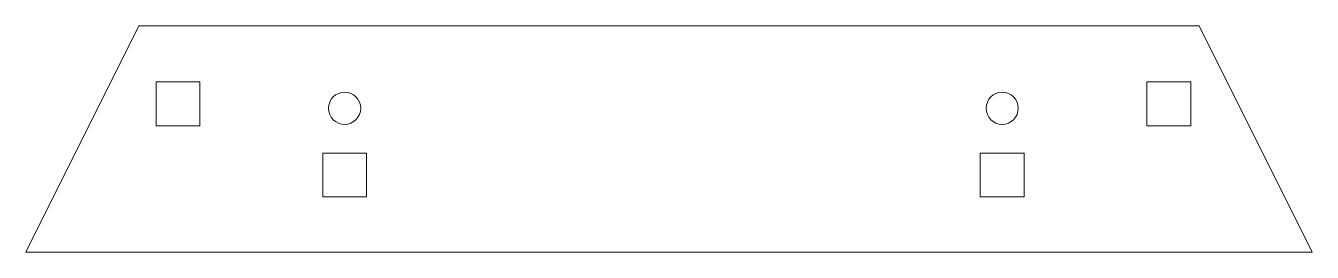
# Model space of a CAD drawing. Header units: inches. Extents: x 0.01 to 7.35, y -0.05 to 1.24.
import ezdxf

# ---------------------------------------------------------------- set-up
doc = ezdxf.new("R2010")
doc.units = ezdxf.units.IN
doc.header["$MEASUREMENT"] = 0

msp = doc.modelspace()

# ---------------------------------------------------------------- linework, layer by layer
at = {"color": 7, "linetype": 'Continuous', "lineweight": 15}
for p, q in [((0.0115, -0.0524), (0.6564, 1.237)), ((6.7036, 1.237), (0.6564, 1.237)), ((6.7036, 1.237), (7.3485, -0.0524)), ((1.005, 0.9172), (0.755, 0.9172)), ((0.755, 0.9172), (0.755, 0.6667)), ((1.005, 0.6667), (1.005, 0.9172)), ((6.655, 0.9172), (6.405, 0.9172)), ((6.405, 0.9172), (6.405, 0.6672)), ((6.655, 0.6672), (6.655, 0.9172)), ((0.755, 0.6667), (1.005, 0.6667)), ((6.405, 0.6672), (6.655, 0.6672)), ((1.955, 0.5125), (1.705, 0.5125)), ((1.705, 0.5125), (1.705, 0.2625)), ((1.955, 0.2625), (1.955, 0.5125)), ((5.705, 0.5125), (5.455, 0.5125)), ((5.455, 0.5125), (5.455, 0.2625)), ((5.705, 0.2625), (5.705, 0.5125)), ((1.705, 0.2625), (1.955, 0.2625)), ((5.455, 0.2625), (5.705, 0.2625)), ((7.3485, -0.0524), (0.0115, -0.0524))]:
    msp.add_line(p, q, dxfattribs=at)
for centre in [(1.83, 0.7672), (5.58, 0.7672)]:
    msp.add_circle(centre, 0.0918, dxfattribs=at)

doc.saveas('drawing.dxf')
